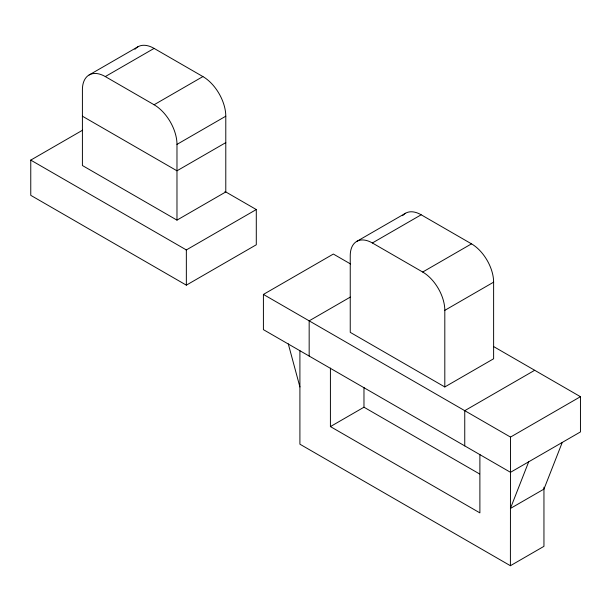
<?xml version="1.0" encoding="UTF-8"?>
<svg xmlns="http://www.w3.org/2000/svg" width="611" height="611" viewBox="0 0 611 611"><rect width="100%" height="100%" fill="white"/><g stroke="black" fill="none" stroke-linecap="round" stroke-linejoin="round"><path stroke-width="0.92" d="M528.698 461.801L510.399 508.474L543.95 489.106L562.257 442.433M89.107 74.977L137.918 46.795M105.291 76.574L154.094 48.399L202.905 76.574A32.352 18.681 60 0 1 225.787 116.205L225.787 191.938L176.976 220.12L82.409 165.52L82.409 89.786A32.352 18.681 60 0 1 105.291 76.574L154.094 104.756A32.352 18.681 60 0 1 176.976 144.387L176.976 220.12M30.55 160.235L82.607 130.181M154.094 104.756L202.905 76.574M176.976 144.387L225.787 116.205M225.787 142.623L176.976 170.805L82.409 116.205M186.126 250.059L256.292 209.55L256.292 244.774L186.347 285.154L30.764 195.337L30.764 160.113L186.347 249.93L186.347 285.154M493.535 346.521L580.45 396.699L580.45 431.924L510.506 472.311L263.41 329.65L263.41 294.426L333.354 254.046L350.515 263.952M356.717 241.421L405.528 213.247M372.359 242.972L421.17 214.789L471.501 243.85A31.276 18.055 60 0 1 493.619 282.16L493.619 358.772L444.808 386.954L350.24 332.353L350.24 255.742A31.276 18.055 60 0 1 372.359 242.972L422.69 272.032A31.276 18.055 60 0 1 444.808 310.342L444.808 386.954M350.317 297.091L309.166 320.844L309.166 356.068M422.69 272.032L471.501 243.85M444.808 310.342L493.619 282.16M330.414 368.082L330.414 426.585L363.973 407.209L479.589 473.96M534.694 370.281L464.75 410.668L464.75 445.893M299.909 350.699L299.909 444.197L510.399 565.717L510.506 437.086L580.45 396.699M510.399 565.717L543.95 546.341L543.95 487.196M224.963 191.464L256.292 209.55M263.41 294.426L510.506 437.086M330.414 426.585L479.887 512.881L479.887 454.385M288.285 343.886L299.909 386.954M363.973 387.397L363.973 407.209M402.657 215.668A31.276 18.055 60 0 1 421.17 214.789M134.947 49.3A32.352 18.681 60 0 1 154.094 48.399"/></g></svg>
